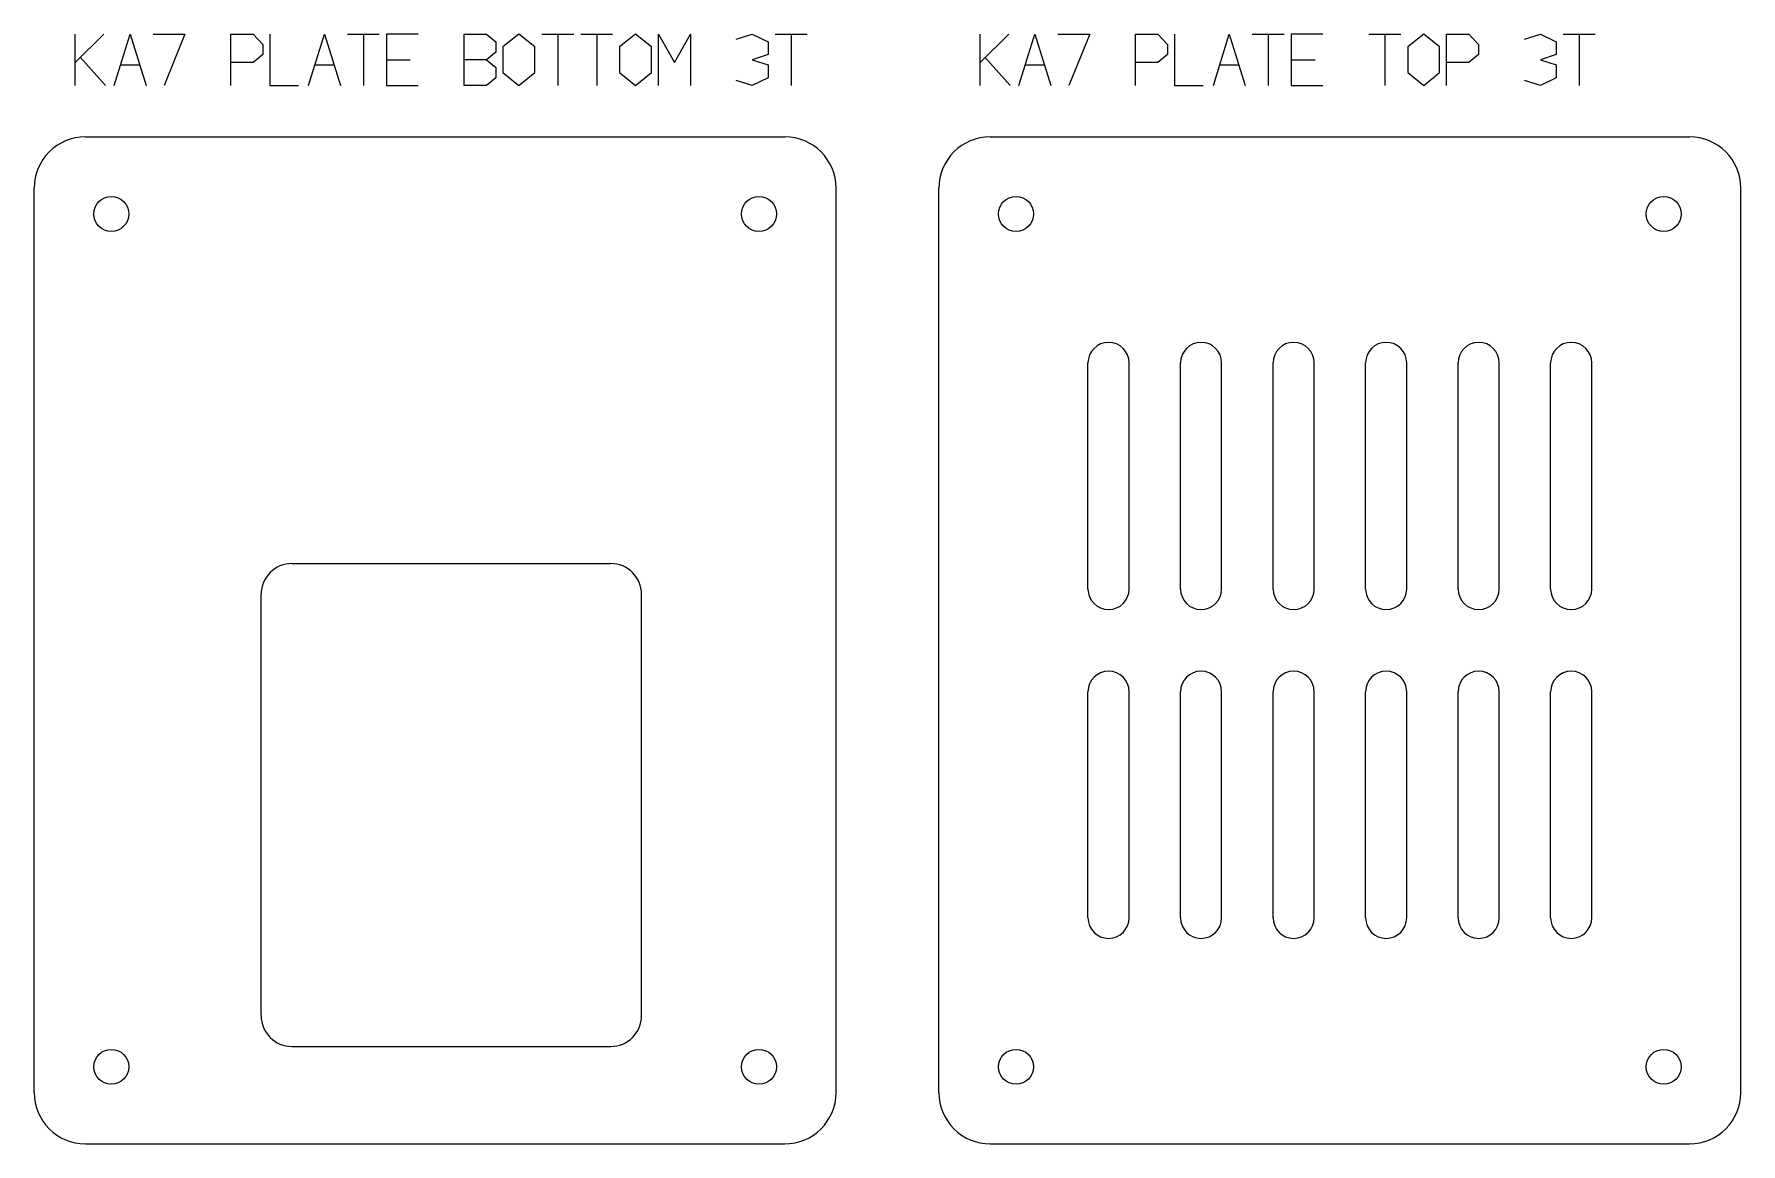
# Model space of a CAD drawing. Header units: millimetres. Extents: x 0 to 166, y 0 to 108.
import ezdxf

# ---------------------------------------------------------------- set-up
doc = ezdxf.new("R2010")
doc.units = ezdxf.units.MM

msp = doc.modelspace()

# ---------------------------------------------------------------- linework, layer by layer
at = {"layer": 'CUT'}
for p, q in [((5, 98), (73, 98)), ((93, 98), (161, 98)), ((0, 5), (0, 93)), ((78, 5), (78, 93)), ((88, 5), (88, 93)), ((166, 5), (166, 93)), ((102.5, 54), (102.5, 76)), ((106.5, 54), (106.5, 76)), ((111.5, 54), (111.5, 76)), ((115.5, 54), (115.5, 76)), ((120.5, 54), (120.5, 76)), ((124.5, 54), (124.5, 76)), ((129.5, 54), (129.5, 76)), ((133.5, 54), (133.5, 76)), ((138.5, 54), (138.5, 76)), ((142.5, 54), (142.5, 76)), ((147.5, 54), (147.5, 76)), ((151.5, 54), (151.5, 76)), ((25.08, 56.48), (56.08, 56.48)), ((22.08, 12.48), (22.08, 53.48)), ((59.08, 12.48), (59.08, 53.48)), ((102.5, 22), (102.5, 44)), ((106.5, 22), (106.5, 44)), ((111.5, 22), (111.5, 44)), ((115.5, 22), (115.5, 44)), ((120.5, 22), (120.5, 44)), ((124.5, 22), (124.5, 44)), ((129.5, 22), (129.5, 44)), ((133.5, 22), (133.5, 44)), ((138.5, 22), (138.5, 44)), ((142.5, 22), (142.5, 44)), ((147.5, 22), (147.5, 44)), ((151.5, 22), (151.5, 44)), ((25.08, 9.48), (56.08, 9.48)), ((5, 0), (73, 0)), ((93, 0), (161, 0))]:
    msp.add_line(p, q, dxfattribs=at)
for centre in [(7.5, 90.5), (70.5, 90.5), (95.5, 90.5), (158.5, 90.5), (7.5, 7.5), (70.5, 7.5), (95.5, 7.5), (158.5, 7.5)]:
    msp.add_circle(centre, 1.7, dxfattribs=at)
for centre, radius, start, end in [((5, 93), 5, 90, 180), ((73, 93), 5, 0, 90), ((93, 93), 5, 90, 180), ((161, 93), 5, 0, 90), ((104.5, 76), 2, 0, 180), ((113.5, 76), 2, 0, 180), ((122.5, 76), 2, 0, 180), ((131.5, 76), 2, 0, 180), ((140.5, 76), 2, 0, 180), ((149.5, 76), 2, 0, 180), ((25.08, 53.48), 3, 90, 180), ((56.08, 53.48), 3, 0, 90), ((104.5, 54), 2, 180, 360), ((113.5, 54), 2, 180, 360), ((122.5, 54), 2, 180, 360), ((131.5, 54), 2, 180, 360), ((140.5, 54), 2, 180, 360), ((149.5, 54), 2, 180, 360), ((104.5, 44), 2, 0, 180), ((113.5, 44), 2, 0, 180), ((122.5, 44), 2, 0, 180), ((131.5, 44), 2, 0, 180), ((140.5, 44), 2, 0, 180), ((149.5, 44), 2, 0, 180), ((104.5, 22), 2, 180, 360), ((113.5, 22), 2, 180, 360), ((122.5, 22), 2, 180, 360), ((131.5, 22), 2, 180, 360), ((140.5, 22), 2, 180, 360), ((149.5, 22), 2, 180, 360), ((25.08, 12.48), 3, 180, 270), ((56.08, 12.48), 3, 270, 360), ((5, 5), 5, 180, 270), ((73, 5), 5, 270, 360), ((93, 5), 5, 180, 270), ((161, 5), 5, 270, 360)]:
    msp.add_arc(centre, radius, start, end, dxfattribs=at)
at = {"layer": 'DIM'}
for p, q in [((4, 103), (4, 108)), ((6.79, 108), (4, 105.25)), ((7.782, 103), (9.332, 108)), ((9.332, 108), (10.882, 103)), ((11.564, 108), (14.664, 108)), ((14.664, 108), (12.649, 103)), ((19.128, 103), (19.128, 108)), ((19.128, 108), (21.298, 108)), ((21.298, 108), (22.228, 107)), ((22.91, 108), (22.91, 103)), ((26.692, 103), (28.242, 108)), ((28.242, 108), (29.792, 103)), ((30.474, 108), (33.574, 108)), ((32.024, 108), (32.024, 103)), ((37.356, 108), (34.256, 108)), ((34.256, 108), (34.256, 103)), ((41.82, 103), (41.82, 108)), ((41.82, 108), (43.99, 108)), ((43.99, 108), (44.92, 107.25)), ((47.152, 108), (45.602, 106.75)), ((48.702, 106.75), (47.152, 108)), ((49.384, 108), (52.484, 108)), ((50.934, 108), (50.934, 103)), ((53.166, 108), (56.266, 108)), ((54.716, 108), (54.716, 103)), ((58.498, 108), (56.948, 106.75)), ((60.048, 106.75), (58.498, 108)), ((60.73, 103), (60.73, 108)), ((60.73, 108), (62.28, 105.25)), ((62.28, 105.25), (63.83, 108)), ((63.83, 108), (63.83, 103)), ((68.294, 107.5), (69.844, 108)), ((69.844, 108), (71.394, 107.25)), ((72.076, 108), (75.176, 108)), ((73.626, 108), (73.626, 103)), ((92, 103), (92, 108)), ((94.79, 108), (92, 105.25)), ((95.782, 103), (97.332, 108)), ((97.332, 108), (98.882, 103)), ((99.564, 108), (102.664, 108)), ((102.664, 108), (100.649, 103)), ((107.128, 103), (107.128, 108)), ((107.128, 108), (109.298, 108)), ((109.298, 108), (110.228, 107)), ((110.91, 108), (110.91, 103)), ((114.692, 103), (116.242, 108)), ((116.242, 108), (117.792, 103)), ((118.474, 108), (121.574, 108)), ((120.024, 108), (120.024, 103)), ((125.356, 108), (122.256, 108)), ((122.256, 108), (122.256, 103)), ((129.82, 108), (132.92, 108)), ((131.37, 108), (131.37, 103)), ((135.152, 108), (133.602, 106.75)), ((136.702, 106.75), (135.152, 108)), ((137.384, 103), (137.384, 108)), ((137.384, 108), (139.554, 108)), ((139.554, 108), (140.484, 107)), ((144.948, 107.5), (146.498, 108)), ((146.498, 108), (148.048, 107.25)), ((148.73, 108), (151.83, 108)), ((150.28, 108), (150.28, 103)), ((22.228, 107), (22.228, 106)), ((44.92, 106.25), (43.99, 105.5)), ((44.92, 107.25), (44.92, 106.25)), ((45.602, 106.75), (45.602, 104.25)), ((48.702, 104.25), (48.702, 106.75)), ((56.948, 106.75), (56.948, 104.25)), ((60.048, 104.25), (60.048, 106.75)), ((71.394, 107.25), (71.394, 106)), ((110.228, 107), (110.228, 106)), ((133.602, 106.75), (133.602, 104.25)), ((136.702, 104.25), (136.702, 106.75)), ((140.484, 107), (140.484, 106)), ((148.048, 107.25), (148.048, 106)), ((4.465, 105.75), (6.945, 103)), ((8.464, 105), (10.2, 105)), ((21.298, 105.25), (19.128, 105.25)), ((22.228, 106), (21.298, 105.25)), ((27.374, 105), (29.11, 105)), ((34.256, 105.5), (36.581, 105.5)), ((43.99, 105.5), (41.82, 105.5)), ((43.99, 105.5), (44.92, 104.75)), ((44.92, 104.75), (44.92, 103.75)), ((71.394, 106), (69.844, 105.5)), ((69.844, 105.5), (71.394, 105)), ((71.394, 105), (71.394, 103.75)), ((92.465, 105.75), (94.945, 103)), ((96.464, 105), (98.2, 105)), ((109.298, 105.25), (107.128, 105.25)), ((110.228, 106), (109.298, 105.25)), ((115.374, 105), (117.11, 105)), ((122.256, 105.5), (124.581, 105.5)), ((139.554, 105.25), (137.384, 105.25)), ((140.484, 106), (139.554, 105.25)), ((148.048, 106), (146.498, 105.5)), ((146.498, 105.5), (148.048, 105)), ((148.048, 105), (148.048, 103.75)), ((22.91, 103), (25.7, 103)), ((34.256, 103), (37.356, 103)), ((43.99, 103), (41.82, 103)), ((44.92, 103.75), (43.99, 103)), ((45.602, 104.25), (47.152, 103)), ((47.152, 103), (48.702, 104.25)), ((56.948, 104.25), (58.498, 103)), ((58.498, 103), (60.048, 104.25)), ((69.844, 103), (68.294, 103.5)), ((71.394, 103.75), (69.844, 103)), ((110.91, 103), (113.7, 103)), ((122.256, 103), (125.356, 103)), ((133.602, 104.25), (135.152, 103)), ((135.152, 103), (136.702, 104.25)), ((146.498, 103), (144.948, 103.5)), ((148.048, 103.75), (146.498, 103))]:
    msp.add_line(p, q, dxfattribs=at)

doc.saveas('drawing.dxf')
